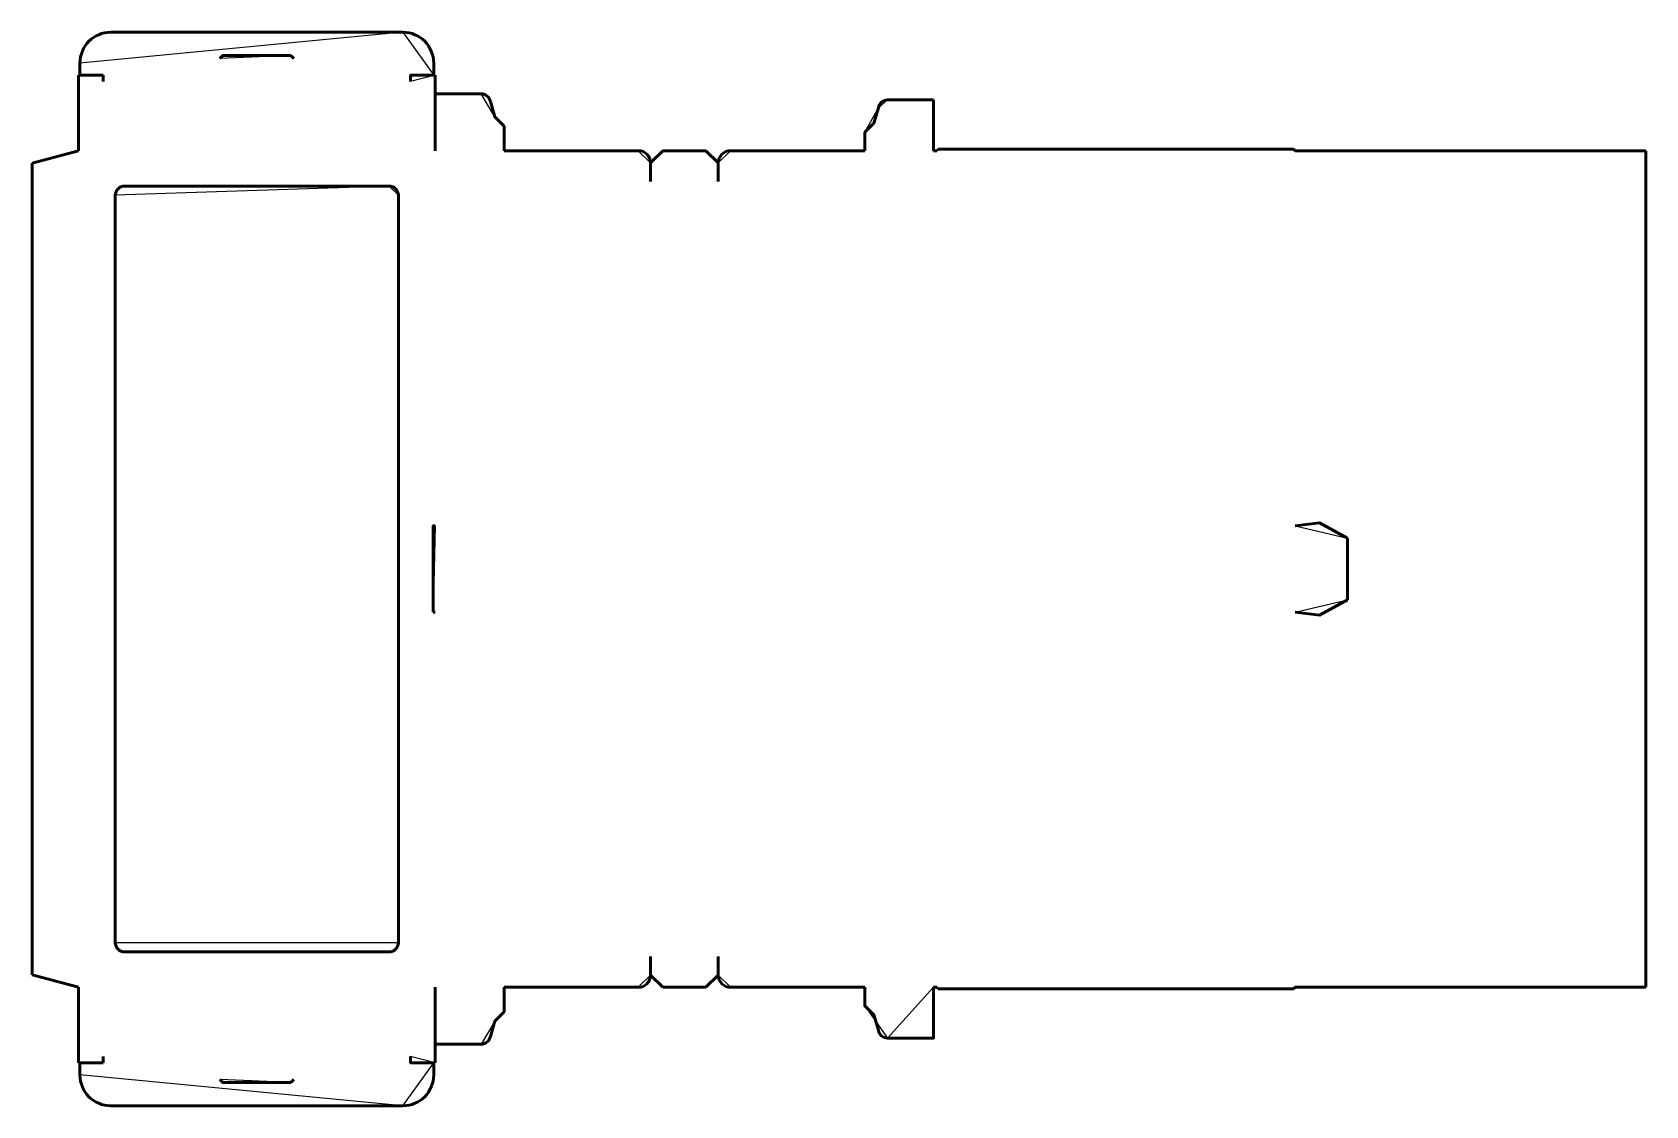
# Model space of a CAD drawing. Header units: centimetres. Extents: x -10.9 to 10.9, y -7.3 to 7.3.
import ezdxf

# ---------------------------------------------------------------- set-up
doc = ezdxf.new("R2010")
doc.units = ezdxf.units.CM
doc.header["$MEASUREMENT"] = 0
doc.layers.add('Camada 1', color=7, linetype='Continuous')

msp = doc.modelspace()

# ---------------------------------------------------------------- linework, layer by layer
at = {"layer": 'Camada 1', "color": 7}
for points, knots in [([(-5.90371, 7.26769), (-5.90371, 7.26769), (-9.86035, 7.26769), (-9.86035, 7.26769), (-9.86035, 7.26769), (-10.09038, 7.26769), (-10.2768, 7.08119), (-10.2768, 6.85113), (-10.2768, 6.85113), (-10.2768, 6.85113), (-5.90371, 7.26769), (-5.90371, 7.26769)], [0, 0, 0, 0, 0.25, 0.25, 0.25, 0.25, 0.5, 0.5, 0.5, 0.5, 1, 1, 1, 1]), ([(-5.90371, 7.26769), (-5.90371, 7.26769), (-5.90371, 7.26769), (-5.90371, 7.26769), (-5.90371, 7.26769), (-5.90371, 7.26769), (-5.90371, 7.26769), (-5.90371, 7.26769)], [0, 0, 0, 0, 0.33333333, 0.33333333, 0.33333333, 0.33333333, 1, 1, 1, 1]), ([(-5.90371, 7.26769), (-5.67373, 7.26769), (-5.4872, 7.08119), (-5.4872, 6.85113), (-5.4872, 6.85113), (-5.4872, 6.85113), (-5.4872, 6.68457), (-5.4872, 6.68457), (-5.4872, 6.68457), (-5.4872, 6.68457), (-5.90371, 7.26769), (-5.90371, 7.26769)], [0, 0, 0, 0, 0.25, 0.25, 0.25, 0.25, 0.5, 0.5, 0.5, 0.5, 1, 1, 1, 1]), ([(-5.90371, 7.26769), (-5.90371, 7.26769), (-5.90371, 7.26769), (-5.90371, 7.26769), (-5.90371, 7.26769), (-5.90371, 7.26769), (-5.90371, 7.26769), (-5.90371, 7.26769)], [0, 0, 0, 0, 0.33333333, 0.33333333, 0.33333333, 0.33333333, 1, 1, 1, 1]), ([(-7.4239, 6.95522), (-7.4239, 6.95522), (-8.34021, 6.95522), (-8.34021, 6.95522), (-8.34021, 6.95522), (-8.34021, 6.95522), (-8.3818, 6.9136), (-8.3818, 6.9136), (-8.3818, 6.9136), (-8.3818, 6.9136), (-7.4239, 6.95522), (-7.4239, 6.95522)], [0, 0, 0, 0, 0.25, 0.25, 0.25, 0.25, 0.5, 0.5, 0.5, 0.5, 1, 1, 1, 1]), ([(-5.46638, 6.68458), (-5.46638, 6.68458), (-5.79965, 6.68458), (-5.79965, 6.68458), (-5.79965, 6.68458), (-5.79965, 6.68458), (-5.79965, 6.60124), (-5.79965, 6.60124), (-5.79965, 6.60124), (-5.79965, 6.60124), (-5.46638, 6.68458), (-5.46638, 6.68458)], [0, 0, 0, 0, 0.25, 0.25, 0.25, 0.25, 0.5, 0.5, 0.5, 0.5, 1, 1, 1, 1]), ([(-4.65843, 6.12223), (-4.65843, 6.12223), (-4.72024, 6.32821), (-4.72024, 6.32821), (-4.72024, 6.32821), (-4.72945, 6.38946), (-4.78199, 6.43468), (-4.84388, 6.43468), (-4.84388, 6.43468), (-4.84388, 6.43468), (-4.65843, 6.12223), (-4.65843, 6.12223)], [0, 0, 0, 0, 0.25, 0.25, 0.25, 0.25, 0.5, 0.5, 0.5, 0.5, 1, 1, 1, 1]), ([(0.65814, 6.35139), (0.59625, 6.35139), (0.54384, 6.30612), (0.5345, 6.24487), (0.5345, 6.24487), (0.5345, 6.24487), (0.65814, 6.35139), (0.65814, 6.35139)], [0, 0, 0, 0, 0.33333333, 0.33333333, 0.33333333, 0.33333333, 1, 1, 1, 1]), ([(0.65814, 6.35139), (0.65814, 6.35139), (0.65814, 6.35139), (0.65814, 6.35139), (0.65814, 6.35139), (0.65814, 6.35139), (0.65814, 6.35139), (0.65814, 6.35139)], [0, 0, 0, 0, 0.33333333, 0.33333333, 0.33333333, 0.33333333, 1, 1, 1, 1]), ([(-4.65843, 6.12223), (-4.65843, 6.12223), (-4.65843, 6.12223), (-4.65843, 6.12223), (-4.65843, 6.12223), (-4.65843, 6.12223), (-4.65843, 6.12223), (-4.65843, 6.12223)], [0, 0, 0, 0, 0.33333333, 0.33333333, 0.33333333, 0.33333333, 1, 1, 1, 1]), ([(0.34773, 5.91406), (0.34773, 5.91406), (0.47259, 6.039), (0.47259, 6.039), (0.47259, 6.039), (0.47259, 6.039), (0.53452, 6.24484), (0.53452, 6.24484), (0.53452, 6.24484), (0.53452, 6.24484), (0.34773, 5.91406), (0.34773, 5.91406)], [0, 0, 0, 0, 0.25, 0.25, 0.25, 0.25, 0.5, 0.5, 0.5, 0.5, 1, 1, 1, 1]), ([(-2.71758, 5.66416), (-2.62569, 5.66416), (-2.55105, 5.58957), (-2.55105, 5.49753), (-2.55105, 5.49753), (-2.55105, 5.49753), (-2.71758, 5.66416), (-2.71758, 5.66416)], [0, 0, 0, 0, 0.33333333, 0.33333333, 0.33333333, 0.33333333, 1, 1, 1, 1]), ([(-2.71758, 5.66416), (-2.71758, 5.66416), (-2.71758, 5.66416), (-2.71758, 5.66416), (-2.71758, 5.66416), (-2.71758, 5.66416), (-2.71758, 5.66416), (-2.71758, 5.66416)], [0, 0, 0, 0, 0.33333333, 0.33333333, 0.33333333, 0.33333333, 1, 1, 1, 1]), ([(-1.46816, 5.66416), (-1.56018, 5.66416), (-1.63482, 5.58957), (-1.63482, 5.49753), (-1.63482, 5.49753), (-1.63482, 5.49753), (-1.46816, 5.66416), (-1.46816, 5.66416)], [0, 0, 0, 0, 0.33333333, 0.33333333, 0.33333333, 0.33333333, 1, 1, 1, 1]), ([(-1.46816, 5.66416), (-1.46816, 5.66416), (-1.46816, 5.66416), (-1.46816, 5.66416), (-1.46816, 5.66416), (-1.46816, 5.66416), (-1.46816, 5.66416), (-1.46816, 5.66416)], [0, 0, 0, 0, 0.33333333, 0.33333333, 0.33333333, 0.33333333, 1, 1, 1, 1]), ([(-6.09109, 5.18511), (-6.09109, 5.18511), (-9.67292, 5.18511), (-9.67292, 5.18511), (-9.67292, 5.18511), (-9.742, 5.18511), (-9.79788, 5.12923), (-9.79788, 5.06031), (-9.79788, 5.06031), (-9.79788, 5.06031), (-6.09109, 5.18511), (-6.09109, 5.18511)], [0, 0, 0, 0, 0.25, 0.25, 0.25, 0.25, 0.5, 0.5, 0.5, 0.5, 1, 1, 1, 1]), ([(-6.09109, 5.18511), (-6.09109, 5.18511), (-6.09109, 5.18511), (-6.09109, 5.18511), (-6.09109, 5.18511), (-6.09109, 5.18511), (-6.09109, 5.18511), (-6.09109, 5.18511)], [0, 0, 0, 0, 0.33333333, 0.33333333, 0.33333333, 0.33333333, 1, 1, 1, 1]), ([(-6.09109, 5.18511), (-6.02206, 5.18511), (-5.96618, 5.12923), (-5.96618, 5.06031), (-5.96618, 5.06031), (-5.96618, 5.06031), (-6.09109, 5.18511), (-6.09109, 5.18511)], [0, 0, 0, 0, 0.33333333, 0.33333333, 0.33333333, 0.33333333, 1, 1, 1, 1]), ([(-6.09109, 5.18511), (-6.09109, 5.18511), (-6.09109, 5.18511), (-6.09109, 5.18511), (-6.09109, 5.18511), (-6.09109, 5.18511), (-6.09109, 5.18511), (-6.09109, 5.18511)], [0, 0, 0, 0, 0.33333333, 0.33333333, 0.33333333, 0.33333333, 1, 1, 1, 1]), ([(-5.46638, 0.58308), (-5.46638, 0.58308), (-5.49546, 0.58308), (-5.49546, 0.58308), (-5.49546, 0.58308), (-5.49546, 0.58308), (-5.49546, -0.58297), (-5.49546, -0.58297), (-5.49546, -0.58297), (-5.49546, -0.58297), (-5.46638, 0.58308), (-5.46638, 0.58308)], [0, 0, 0, 0, 0.25, 0.25, 0.25, 0.25, 0.5, 0.5, 0.5, 0.5, 1, 1, 1, 1]), ([(6.17441, 0.58308), (6.17441, 0.58308), (6.50765, 0.62469), (6.50765, 0.62469), (6.50765, 0.62469), (6.50765, 0.62469), (6.88251, 0.41657), (6.88251, 0.41657), (6.88251, 0.41657), (6.88251, 0.41657), (6.17441, 0.58308), (6.17441, 0.58308)], [0, 0, 0, 0, 0.25, 0.25, 0.25, 0.25, 0.5, 0.5, 0.5, 0.5, 1, 1, 1, 1]), ([(6.17441, -0.58297), (6.17441, -0.58297), (6.50765, -0.62472), (6.50765, -0.62472), (6.50765, -0.62472), (6.50765, -0.62472), (6.88251, -0.41644), (6.88251, -0.41644), (6.88251, -0.41644), (6.88251, -0.41644), (6.17441, -0.58297), (6.17441, -0.58297)], [0, 0, 0, 0, 0.25, 0.25, 0.25, 0.25, 0.5, 0.5, 0.5, 0.5, 1, 1, 1, 1]), ([(-5.96618, -5.06022), (-5.96618, -5.1293), (-6.02206, -5.18537), (-6.09109, -5.18537), (-6.09109, -5.18537), (-6.09109, -5.18537), (-9.67292, -5.18537), (-9.67292, -5.18537), (-9.67292, -5.18537), (-9.742, -5.18537), (-9.79788, -5.1293), (-9.79788, -5.06022), (-9.79788, -5.06022), (-9.79788, -5.06022), (-5.96618, -5.06022), (-5.96618, -5.06022)], [0, 0, 0, 0, 0.2, 0.2, 0.2, 0.2, 0.4, 0.4, 0.4, 0.4, 0.6, 0.6, 0.6, 0.6, 1, 1, 1, 1]), ([(-5.96618, -5.06022), (-5.96618, -5.06022), (-5.96618, -5.06022), (-5.96618, -5.06022), (-5.96618, -5.06022), (-5.96618, -5.06022), (-5.96618, -5.06022), (-5.96618, -5.06022)], [0, 0, 0, 0, 0.33333333, 0.33333333, 0.33333333, 0.33333333, 1, 1, 1, 1]), ([(-2.71758, -5.66429), (-2.62569, -5.66429), (-2.55105, -5.5897), (-2.55105, -5.49763), (-2.55105, -5.49763), (-2.55105, -5.49763), (-2.71758, -5.66429), (-2.71758, -5.66429)], [0, 0, 0, 0, 0.33333333, 0.33333333, 0.33333333, 0.33333333, 1, 1, 1, 1]), ([(-2.71758, -5.66429), (-2.71758, -5.66429), (-2.71758, -5.66429), (-2.71758, -5.66429), (-2.71758, -5.66429), (-2.71758, -5.66429), (-2.71758, -5.66429), (-2.71758, -5.66429)], [0, 0, 0, 0, 0.33333333, 0.33333333, 0.33333333, 0.33333333, 1, 1, 1, 1]), ([(-1.46816, -5.66429), (-1.56018, -5.66429), (-1.63482, -5.5897), (-1.63482, -5.49763), (-1.63482, -5.49763), (-1.63482, -5.49763), (-1.46816, -5.66429), (-1.46816, -5.66429)], [0, 0, 0, 0, 0.33333333, 0.33333333, 0.33333333, 0.33333333, 1, 1, 1, 1]), ([(-1.46816, -5.66429), (-1.46816, -5.66429), (-1.46816, -5.66429), (-1.46816, -5.66429), (-1.46816, -5.66429), (-1.46816, -5.66429), (-1.46816, -5.66429), (-1.46816, -5.66429)], [0, 0, 0, 0, 0.33333333, 0.33333333, 0.33333333, 0.33333333, 1, 1, 1, 1]), ([(0.65814, -6.35136), (0.65814, -6.35136), (1.28065, -6.35136), (1.28065, -6.35136), (1.28065, -6.35136), (1.28065, -6.35136), (1.28065, -5.66429), (1.28065, -5.66429), (1.28065, -5.66429), (1.28065, -5.66429), (0.65814, -6.35136), (0.65814, -6.35136)], [0, 0, 0, 0, 0.25, 0.25, 0.25, 0.25, 0.5, 0.5, 0.5, 0.5, 1, 1, 1, 1]), ([(0.34773, -5.91409), (0.34773, -5.91409), (0.47259, -6.03892), (0.47259, -6.03892), (0.47259, -6.03892), (0.47259, -6.03892), (0.53453, -6.24503), (0.53453, -6.24503), (0.53453, -6.24503), (0.54387, -6.3062), (0.59628, -6.35137), (0.65817, -6.35137), (0.65817, -6.35137), (0.65817, -6.35137), (0.34773, -5.91409), (0.34773, -5.91409)], [0, 0, 0, 0, 0.2, 0.2, 0.2, 0.2, 0.4, 0.4, 0.4, 0.4, 0.6, 0.6, 0.6, 0.6, 1, 1, 1, 1]), ([(0.34773, -5.91409), (0.34773, -5.91409), (0.34773, -5.91409), (0.34773, -5.91409), (0.34773, -5.91409), (0.34773, -5.91409), (0.34773, -5.91409), (0.34773, -5.91409)], [0, 0, 0, 0, 0.33333333, 0.33333333, 0.33333333, 0.33333333, 1, 1, 1, 1]), ([(-4.65843, -6.12234), (-4.65843, -6.12234), (-4.72024, -6.32827), (-4.72024, -6.32827), (-4.72024, -6.32827), (-4.72945, -6.38934), (-4.78199, -6.43476), (-4.84388, -6.43476), (-4.84388, -6.43476), (-4.84388, -6.43476), (-4.65843, -6.12234), (-4.65843, -6.12234)], [0, 0, 0, 0, 0.25, 0.25, 0.25, 0.25, 0.5, 0.5, 0.5, 0.5, 1, 1, 1, 1]), ([(-4.65843, -6.12234), (-4.65843, -6.12234), (-4.65843, -6.12234), (-4.65843, -6.12234), (-4.65843, -6.12234), (-4.65843, -6.12234), (-4.65843, -6.12234), (-4.65843, -6.12234)], [0, 0, 0, 0, 0.33333333, 0.33333333, 0.33333333, 0.33333333, 1, 1, 1, 1]), ([(-5.90371, -7.26769), (-5.67373, -7.26769), (-5.4872, -7.08124), (-5.4872, -6.85124), (-5.4872, -6.85124), (-5.4872, -6.85124), (-5.4872, -6.68453), (-5.4872, -6.68453), (-5.4872, -6.68453), (-5.4872, -6.68453), (-5.90371, -7.26769), (-5.90371, -7.26769)], [0, 0, 0, 0, 0.25, 0.25, 0.25, 0.25, 0.5, 0.5, 0.5, 0.5, 1, 1, 1, 1]), ([(-5.46638, -6.68453), (-5.46638, -6.68453), (-5.79965, -6.68453), (-5.79965, -6.68453), (-5.79965, -6.68453), (-5.79965, -6.68453), (-5.79965, -6.60134), (-5.79965, -6.60134), (-5.79965, -6.60134), (-5.79965, -6.60134), (-5.46638, -6.68453), (-5.46638, -6.68453)], [0, 0, 0, 0, 0.25, 0.25, 0.25, 0.25, 0.5, 0.5, 0.5, 0.5, 1, 1, 1, 1]), ([(-5.90371, -7.26769), (-5.90371, -7.26769), (-9.86035, -7.26769), (-9.86035, -7.26769), (-9.86035, -7.26769), (-10.09038, -7.26769), (-10.2768, -7.08124), (-10.2768, -6.85124), (-10.2768, -6.85124), (-10.2768, -6.85124), (-5.90371, -7.26769), (-5.90371, -7.26769)], [0, 0, 0, 0, 0.25, 0.25, 0.25, 0.25, 0.5, 0.5, 0.5, 0.5, 1, 1, 1, 1]), ([(-7.4239, -6.9553), (-7.4239, -6.9553), (-8.34021, -6.9553), (-8.34021, -6.9553), (-8.34021, -6.9553), (-8.34021, -6.9553), (-8.3818, -6.91373), (-8.3818, -6.91373), (-8.3818, -6.91373), (-8.3818, -6.91373), (-7.4239, -6.9553), (-7.4239, -6.9553)], [0, 0, 0, 0, 0.25, 0.25, 0.25, 0.25, 0.5, 0.5, 0.5, 0.5, 1, 1, 1, 1]), ([(-5.90371, -7.26769), (-5.90371, -7.26769), (-5.90371, -7.26769), (-5.90371, -7.26769), (-5.90371, -7.26769), (-5.90371, -7.26769), (-5.90371, -7.26769), (-5.90371, -7.26769)], [0, 0, 0, 0, 0.33333333, 0.33333333, 0.33333333, 0.33333333, 1, 1, 1, 1]), ([(-5.90371, -7.26769), (-5.90371, -7.26769), (-5.90371, -7.26769), (-5.90371, -7.26769), (-5.90371, -7.26769), (-5.90371, -7.26769), (-5.90371, -7.26769), (-5.90371, -7.26769)], [0, 0, 0, 0, 0.33333333, 0.33333333, 0.33333333, 0.33333333, 1, 1, 1, 1])]:
    msp.add_open_spline(points, degree=3, knots=knots, dxfattribs=at)
at = {"layer": 'Camada 1', "lineweight": 53}
for points, knots in [([(-5.90371, 7.26769), (-5.90371, 7.26769), (-9.86035, 7.26769), (-9.86035, 7.26769), (-9.86035, 7.26769), (-10.09038, 7.26769), (-10.2768, 7.08119), (-10.2768, 6.85113)], [0, 0, 0, 0, 0.33333333, 0.33333333, 0.33333333, 0.33333333, 1, 1, 1, 1]), ([(-5.90371, 7.26769), (-5.90371, 7.26769), (-5.90371, 7.26769), (-5.90371, 7.26769), (-5.90371, 7.26769), (-5.90371, 7.26769), (-5.90371, 7.26769), (-5.90371, 7.26769)], [0, 0, 0, 0, 0.33333333, 0.33333333, 0.33333333, 0.33333333, 1, 1, 1, 1]), ([(-5.90371, 7.26769), (-5.67373, 7.26769), (-5.4872, 7.08119), (-5.4872, 6.85113), (-5.4872, 6.85113), (-5.4872, 6.85113), (-5.4872, 6.68457), (-5.4872, 6.68457)], [0, 0, 0, 0, 0.33333333, 0.33333333, 0.33333333, 0.33333333, 1, 1, 1, 1]), ([(-5.90371, 7.26769), (-5.90371, 7.26769), (-5.90371, 7.26769), (-5.90371, 7.26769), (-5.90371, 7.26769), (-5.90371, 7.26769), (-5.90371, 7.26769), (-5.90371, 7.26769)], [0, 0, 0, 0, 0.33333333, 0.33333333, 0.33333333, 0.33333333, 1, 1, 1, 1]), ([(-7.4239, 6.95522), (-7.4239, 6.95522), (-8.34021, 6.95522), (-8.34021, 6.95522), (-8.34021, 6.95522), (-8.34021, 6.95522), (-8.3818, 6.9136), (-8.3818, 6.9136)], [0, 0, 0, 0, 0.33333333, 0.33333333, 0.33333333, 0.33333333, 1, 1, 1, 1]), ([(-5.46638, 6.68458), (-5.46638, 6.68458), (-5.79965, 6.68458), (-5.79965, 6.68458), (-5.79965, 6.68458), (-5.79965, 6.68458), (-5.79965, 6.60124), (-5.79965, 6.60124)], [0, 0, 0, 0, 0.33333333, 0.33333333, 0.33333333, 0.33333333, 1, 1, 1, 1]), ([(-4.65843, 6.12223), (-4.65843, 6.12223), (-4.72024, 6.32821), (-4.72024, 6.32821), (-4.72024, 6.32821), (-4.72945, 6.38946), (-4.78199, 6.43468), (-4.84388, 6.43468)], [0, 0, 0, 0, 0.33333333, 0.33333333, 0.33333333, 0.33333333, 1, 1, 1, 1]), ([(0.65814, 6.35139), (0.65814, 6.35139), (0.65814, 6.35139), (0.65814, 6.35139), (0.65814, 6.35139), (0.65814, 6.35139), (0.65814, 6.35139), (0.65814, 6.35139)], [0, 0, 0, 0, 0.33333333, 0.33333333, 0.33333333, 0.33333333, 1, 1, 1, 1]), ([(-4.65843, 6.12223), (-4.65843, 6.12223), (-4.65843, 6.12223), (-4.65843, 6.12223), (-4.65843, 6.12223), (-4.65843, 6.12223), (-4.65843, 6.12223), (-4.65843, 6.12223)], [0, 0, 0, 0, 0.33333333, 0.33333333, 0.33333333, 0.33333333, 1, 1, 1, 1]), ([(0.34773, 5.91406), (0.34773, 5.91406), (0.47259, 6.039), (0.47259, 6.039), (0.47259, 6.039), (0.47259, 6.039), (0.53452, 6.24484), (0.53452, 6.24484)], [0, 0, 0, 0, 0.33333333, 0.33333333, 0.33333333, 0.33333333, 1, 1, 1, 1]), ([(-2.71758, 5.66416), (-2.71758, 5.66416), (-2.71758, 5.66416), (-2.71758, 5.66416), (-2.71758, 5.66416), (-2.71758, 5.66416), (-2.71758, 5.66416), (-2.71758, 5.66416)], [0, 0, 0, 0, 0.33333333, 0.33333333, 0.33333333, 0.33333333, 1, 1, 1, 1]), ([(-1.46816, 5.66416), (-1.46816, 5.66416), (-1.46816, 5.66416), (-1.46816, 5.66416), (-1.46816, 5.66416), (-1.46816, 5.66416), (-1.46816, 5.66416), (-1.46816, 5.66416)], [0, 0, 0, 0, 0.33333333, 0.33333333, 0.33333333, 0.33333333, 1, 1, 1, 1]), ([(-6.09109, 5.18511), (-6.09109, 5.18511), (-9.67292, 5.18511), (-9.67292, 5.18511), (-9.67292, 5.18511), (-9.742, 5.18511), (-9.79788, 5.12923), (-9.79788, 5.06031)], [0, 0, 0, 0, 0.33333333, 0.33333333, 0.33333333, 0.33333333, 1, 1, 1, 1]), ([(-6.09109, 5.18511), (-6.09109, 5.18511), (-6.09109, 5.18511), (-6.09109, 5.18511), (-6.09109, 5.18511), (-6.09109, 5.18511), (-6.09109, 5.18511), (-6.09109, 5.18511)], [0, 0, 0, 0, 0.33333333, 0.33333333, 0.33333333, 0.33333333, 1, 1, 1, 1]), ([(-6.09109, 5.18511), (-6.09109, 5.18511), (-6.09109, 5.18511), (-6.09109, 5.18511), (-6.09109, 5.18511), (-6.09109, 5.18511), (-6.09109, 5.18511), (-6.09109, 5.18511)], [0, 0, 0, 0, 0.33333333, 0.33333333, 0.33333333, 0.33333333, 1, 1, 1, 1]), ([(-5.46638, 0.58308), (-5.46638, 0.58308), (-5.49546, 0.58308), (-5.49546, 0.58308), (-5.49546, 0.58308), (-5.49546, 0.58308), (-5.49546, -0.58297), (-5.49546, -0.58297)], [0, 0, 0, 0, 0.33333333, 0.33333333, 0.33333333, 0.33333333, 1, 1, 1, 1]), ([(6.17441, 0.58308), (6.17441, 0.58308), (6.50765, 0.62469), (6.50765, 0.62469), (6.50765, 0.62469), (6.50765, 0.62469), (6.88251, 0.41657), (6.88251, 0.41657)], [0, 0, 0, 0, 0.33333333, 0.33333333, 0.33333333, 0.33333333, 1, 1, 1, 1]), ([(6.17441, -0.58297), (6.17441, -0.58297), (6.50765, -0.62472), (6.50765, -0.62472), (6.50765, -0.62472), (6.50765, -0.62472), (6.88251, -0.41644), (6.88251, -0.41644)], [0, 0, 0, 0, 0.33333333, 0.33333333, 0.33333333, 0.33333333, 1, 1, 1, 1]), ([(-5.96618, -5.06022), (-5.96618, -5.1293), (-6.02206, -5.18537), (-6.09109, -5.18537), (-6.09109, -5.18537), (-6.09109, -5.18537), (-9.67292, -5.18537), (-9.67292, -5.18537), (-9.67292, -5.18537), (-9.742, -5.18537), (-9.79788, -5.1293), (-9.79788, -5.06022)], [0, 0, 0, 0, 0.25, 0.25, 0.25, 0.25, 0.5, 0.5, 0.5, 0.5, 1, 1, 1, 1]), ([(-5.96618, -5.06022), (-5.96618, -5.06022), (-5.96618, -5.06022), (-5.96618, -5.06022), (-5.96618, -5.06022), (-5.96618, -5.06022), (-5.96618, -5.06022), (-5.96618, -5.06022)], [0, 0, 0, 0, 0.33333333, 0.33333333, 0.33333333, 0.33333333, 1, 1, 1, 1]), ([(-2.71758, -5.66429), (-2.71758, -5.66429), (-2.71758, -5.66429), (-2.71758, -5.66429), (-2.71758, -5.66429), (-2.71758, -5.66429), (-2.71758, -5.66429), (-2.71758, -5.66429)], [0, 0, 0, 0, 0.33333333, 0.33333333, 0.33333333, 0.33333333, 1, 1, 1, 1]), ([(-1.46816, -5.66429), (-1.46816, -5.66429), (-1.46816, -5.66429), (-1.46816, -5.66429), (-1.46816, -5.66429), (-1.46816, -5.66429), (-1.46816, -5.66429), (-1.46816, -5.66429)], [0, 0, 0, 0, 0.33333333, 0.33333333, 0.33333333, 0.33333333, 1, 1, 1, 1]), ([(0.65814, -6.35136), (0.65814, -6.35136), (1.28065, -6.35136), (1.28065, -6.35136), (1.28065, -6.35136), (1.28065, -6.35136), (1.28065, -5.66429), (1.28065, -5.66429)], [0, 0, 0, 0, 0.33333333, 0.33333333, 0.33333333, 0.33333333, 1, 1, 1, 1]), ([(0.34773, -5.91409), (0.34773, -5.91409), (0.47259, -6.03892), (0.47259, -6.03892), (0.47259, -6.03892), (0.47259, -6.03892), (0.53453, -6.24503), (0.53453, -6.24503), (0.53453, -6.24503), (0.54387, -6.3062), (0.59628, -6.35137), (0.65817, -6.35137)], [0, 0, 0, 0, 0.25, 0.25, 0.25, 0.25, 0.5, 0.5, 0.5, 0.5, 1, 1, 1, 1]), ([(0.34773, -5.91409), (0.34773, -5.91409), (0.34773, -5.91409), (0.34773, -5.91409), (0.34773, -5.91409), (0.34773, -5.91409), (0.34773, -5.91409), (0.34773, -5.91409)], [0, 0, 0, 0, 0.33333333, 0.33333333, 0.33333333, 0.33333333, 1, 1, 1, 1]), ([(-4.65843, -6.12234), (-4.65843, -6.12234), (-4.72024, -6.32827), (-4.72024, -6.32827), (-4.72024, -6.32827), (-4.72945, -6.38934), (-4.78199, -6.43476), (-4.84388, -6.43476)], [0, 0, 0, 0, 0.33333333, 0.33333333, 0.33333333, 0.33333333, 1, 1, 1, 1]), ([(-4.65843, -6.12234), (-4.65843, -6.12234), (-4.65843, -6.12234), (-4.65843, -6.12234), (-4.65843, -6.12234), (-4.65843, -6.12234), (-4.65843, -6.12234), (-4.65843, -6.12234)], [0, 0, 0, 0, 0.33333333, 0.33333333, 0.33333333, 0.33333333, 1, 1, 1, 1]), ([(-5.90371, -7.26769), (-5.67373, -7.26769), (-5.4872, -7.08124), (-5.4872, -6.85124), (-5.4872, -6.85124), (-5.4872, -6.85124), (-5.4872, -6.68453), (-5.4872, -6.68453)], [0, 0, 0, 0, 0.33333333, 0.33333333, 0.33333333, 0.33333333, 1, 1, 1, 1]), ([(-5.46638, -6.68453), (-5.46638, -6.68453), (-5.79965, -6.68453), (-5.79965, -6.68453), (-5.79965, -6.68453), (-5.79965, -6.68453), (-5.79965, -6.60134), (-5.79965, -6.60134)], [0, 0, 0, 0, 0.33333333, 0.33333333, 0.33333333, 0.33333333, 1, 1, 1, 1]), ([(-5.90371, -7.26769), (-5.90371, -7.26769), (-9.86035, -7.26769), (-9.86035, -7.26769), (-9.86035, -7.26769), (-10.09038, -7.26769), (-10.2768, -7.08124), (-10.2768, -6.85124)], [0, 0, 0, 0, 0.33333333, 0.33333333, 0.33333333, 0.33333333, 1, 1, 1, 1]), ([(-7.4239, -6.9553), (-7.4239, -6.9553), (-8.34021, -6.9553), (-8.34021, -6.9553), (-8.34021, -6.9553), (-8.34021, -6.9553), (-8.3818, -6.91373), (-8.3818, -6.91373)], [0, 0, 0, 0, 0.33333333, 0.33333333, 0.33333333, 0.33333333, 1, 1, 1, 1]), ([(-5.90371, -7.26769), (-5.90371, -7.26769), (-5.90371, -7.26769), (-5.90371, -7.26769), (-5.90371, -7.26769), (-5.90371, -7.26769), (-5.90371, -7.26769), (-5.90371, -7.26769)], [0, 0, 0, 0, 0.33333333, 0.33333333, 0.33333333, 0.33333333, 1, 1, 1, 1]), ([(-5.90371, -7.26769), (-5.90371, -7.26769), (-5.90371, -7.26769), (-5.90371, -7.26769), (-5.90371, -7.26769), (-5.90371, -7.26769), (-5.90371, -7.26769), (-5.90371, -7.26769)], [0, 0, 0, 0, 0.33333333, 0.33333333, 0.33333333, 0.33333333, 1, 1, 1, 1])]:
    msp.add_open_spline(points, degree=3, knots=knots, dxfattribs=at)
for points in [[(-10.27683, 6.85113), (-10.27683, 6.85113), (-10.27683, 6.68458), (-10.27683, 6.68458)], [(-7.4239, 6.95522), (-7.4239, 6.95522), (-7.38226, 6.9136), (-7.38226, 6.9136)], [(-10.29768, 6.68458), (-10.29768, 6.68458), (-10.29768, 5.66416), (-10.29768, 5.66416)], [(-9.96449, 6.68458), (-9.96449, 6.68458), (-10.29768, 6.68458), (-10.29768, 6.68458)], [(-9.96449, 6.68458), (-9.96449, 6.68458), (-9.96449, 6.60124), (-9.96449, 6.60124)], [(-5.46638, 6.68458), (-5.46638, 6.68458), (-5.46638, 5.66416), (-5.46638, 5.66416)], [(-4.8439, 6.43468), (-4.8439, 6.43468), (-5.46638, 6.43468), (-5.46638, 6.43468)], [(0.65814, 6.35139), (0.59625, 6.35139), (0.54384, 6.30612), (0.5345, 6.24487)], [(0.65814, 6.35139), (0.65814, 6.35139), (1.28065, 6.35139), (1.28065, 6.35139)], [(1.28065, 6.35139), (1.28065, 6.35139), (1.28065, 5.66416), (1.28065, 5.66416)], [(-4.53349, 5.9974), (-4.53349, 5.9974), (-4.65843, 6.12223), (-4.65843, 6.12223)], [(-4.53349, 5.9974), (-4.53349, 5.9974), (-4.53349, 5.66416), (-4.53349, 5.66416)], [(0.34773, 5.91406), (0.34773, 5.91406), (0.34773, 5.66416), (0.34773, 5.66416)], [(1.32243, 5.66416), (1.32243, 5.66416), (1.34309, 5.68501), (1.34309, 5.68501)], [(6.15356, 5.68501), (6.15356, 5.68501), (1.34309, 5.68501), (1.34309, 5.68501)], [(6.17441, 5.66416), (6.17441, 5.66416), (6.15356, 5.68501), (6.15356, 5.68501)], [(-10.29768, 5.66416), (-10.29768, 5.66416), (-10.92238, 5.49671), (-10.92238, 5.49671)], [(-10.92238, 5.49671), (-10.92238, 5.49671), (-10.92238, -5.49689), (-10.92238, -5.49689)], [(-2.71758, 5.66416), (-2.71758, 5.66416), (-4.53349, 5.66416), (-4.53349, 5.66416)], [(-2.71758, 5.66416), (-2.62569, 5.66416), (-2.55105, 5.58957), (-2.55105, 5.49753)], [(-2.55105, 5.49753), (-2.55105, 5.49753), (-2.38449, 5.66416), (-2.38449, 5.66416)], [(-2.55105, 5.49753), (-2.55105, 5.49753), (-2.55105, 5.24776), (-2.55105, 5.24776)], [(-1.80138, 5.66416), (-1.80138, 5.66416), (-2.38449, 5.66416), (-2.38449, 5.66416)], [(-1.63482, 5.49753), (-1.63482, 5.49753), (-1.80138, 5.66416), (-1.80138, 5.66416)], [(-1.46816, 5.66416), (-1.56018, 5.66416), (-1.63482, 5.58957), (-1.63482, 5.49753)], [(-1.63482, 5.49753), (-1.63482, 5.49753), (-1.63482, 5.24776), (-1.63482, 5.24776)], [(0.34773, 5.66416), (0.34773, 5.66416), (-1.46816, 5.66416), (-1.46816, 5.66416)], [(1.32243, 5.66416), (1.32243, 5.66416), (1.28065, 5.66416), (1.28065, 5.66416)], [(10.92238, 5.66416), (10.92238, 5.66416), (6.17441, 5.66416), (6.17441, 5.66416)], [(10.92238, 5.66416), (10.92238, 5.66416), (10.92238, -5.66429), (10.92238, -5.66429)], [(-9.7979, 5.0603), (-9.7979, 5.0603), (-9.7979, -5.06022), (-9.7979, -5.06022)], [(-6.09109, 5.18511), (-6.02206, 5.18511), (-5.96618, 5.12923), (-5.96618, 5.06031)], [(-5.96618, 5.0603), (-5.96618, 5.0603), (-5.96618, -5.06022), (-5.96618, -5.06022)], [(6.88251, 0.41657), (6.88251, 0.41657), (6.88251, -0.41644), (6.88251, -0.41644)], [(-5.46638, -0.58297), (-5.46638, -0.58297), (-5.49546, -0.58297), (-5.49546, -0.58297)], [(-2.55105, -5.49763), (-2.55105, -5.49763), (-2.55105, -5.24771), (-2.55105, -5.24771)], [(-1.63482, -5.49763), (-1.63482, -5.49763), (-1.63482, -5.24771), (-1.63482, -5.24771)], [(-10.29768, -5.66429), (-10.29768, -5.66429), (-10.92238, -5.49689), (-10.92238, -5.49689)], [(-10.29768, -6.68453), (-10.29768, -6.68453), (-10.29768, -5.66429), (-10.29768, -5.66429)], [(-5.46638, -6.68453), (-5.46638, -6.68453), (-5.46638, -5.66429), (-5.46638, -5.66429)], [(-2.71758, -5.66429), (-2.71758, -5.66429), (-4.53349, -5.66429), (-4.53349, -5.66429)], [(-4.53349, -5.99735), (-4.53349, -5.99735), (-4.53349, -5.66429), (-4.53349, -5.66429)], [(-2.71758, -5.66429), (-2.62569, -5.66429), (-2.55105, -5.5897), (-2.55105, -5.49763)], [(-2.55105, -5.49763), (-2.55105, -5.49763), (-2.38449, -5.66429), (-2.38449, -5.66429)], [(-1.80138, -5.66429), (-1.80138, -5.66429), (-2.38449, -5.66429), (-2.38449, -5.66429)], [(-1.63482, -5.49763), (-1.63482, -5.49763), (-1.80138, -5.66429), (-1.80138, -5.66429)], [(-1.46816, -5.66429), (-1.56018, -5.66429), (-1.63482, -5.5897), (-1.63482, -5.49763)], [(0.34773, -5.66429), (0.34773, -5.66429), (-1.46816, -5.66429), (-1.46816, -5.66429)], [(0.34773, -5.91409), (0.34773, -5.91409), (0.34773, -5.66429), (0.34773, -5.66429)], [(1.28065, -5.66429), (1.28065, -5.66429), (1.32243, -5.66429), (1.32243, -5.66429)], [(1.32243, -5.66429), (1.32243, -5.66429), (1.34309, -5.6849), (1.34309, -5.6849)], [(6.17441, -5.66429), (6.17441, -5.66429), (6.15356, -5.6849), (6.15356, -5.6849)], [(10.92238, -5.66429), (10.92238, -5.66429), (6.17441, -5.66429), (6.17441, -5.66429)], [(6.15356, -5.6849), (6.15356, -5.6849), (1.34309, -5.6849), (1.34309, -5.6849)], [(-4.53349, -5.99735), (-4.53349, -5.99735), (-4.65843, -6.12234), (-4.65843, -6.12234)], [(-4.8439, -6.43476), (-4.8439, -6.43476), (-5.46638, -6.43476), (-5.46638, -6.43476)], [(-9.96449, -6.68453), (-9.96449, -6.68453), (-10.29768, -6.68453), (-10.29768, -6.68453)], [(-10.27683, -6.85121), (-10.27683, -6.85121), (-10.27683, -6.68453), (-10.27683, -6.68453)], [(-9.96449, -6.68453), (-9.96449, -6.68453), (-9.96449, -6.60134), (-9.96449, -6.60134)], [(-7.4239, -6.9553), (-7.4239, -6.9553), (-7.38226, -6.91373), (-7.38226, -6.91373)]]:
    msp.add_open_spline(points, degree=3, dxfattribs=at)

doc.saveas('drawing.dxf')
